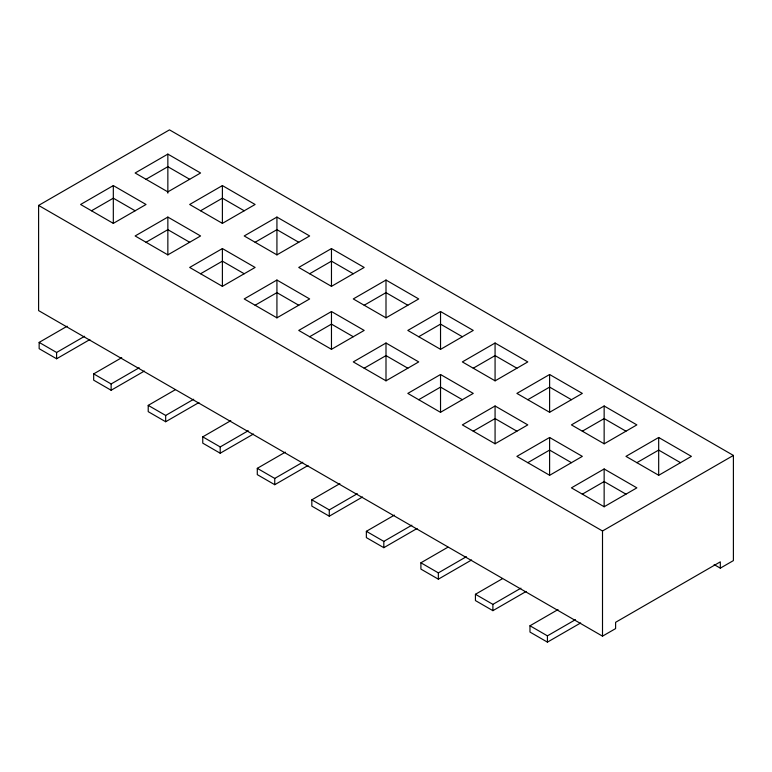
<?xml version="1.0" encoding="UTF-8"?>
<svg xmlns="http://www.w3.org/2000/svg" width="772" height="772" viewBox="0 0 772 772"><rect width="100%" height="100%" fill="white"/><g stroke="black" fill="none" stroke-linecap="round" stroke-linejoin="round"><path stroke-width="1.16" d="M440.532 374.507L440.532 412.344L407.819 393.402L440.532 374.507L473.255 393.402L440.532 412.287M440.532 311.531L440.532 349.378L473.255 330.426L440.532 311.531L407.819 330.426L440.532 349.32M495.074 343.019L495.074 380.866L527.797 361.914L495.074 343.019L462.351 361.914L495.074 380.808M549.606 437.483L549.606 475.32L582.329 456.368L549.606 437.483L516.893 456.368L549.606 475.262M604.148 468.971L571.425 487.856L604.148 506.75L636.871 487.856L604.148 468.971L604.148 506.808M604.148 405.995L604.148 443.832L636.871 424.889L604.148 405.995L571.425 424.889L604.148 443.775M658.68 437.483L658.68 475.32L691.403 456.368L658.68 437.483L625.967 456.368L658.68 475.262M720.315 568.153L720.315 561.852L615.602 622.309L615.602 628.601L602.507 636.157L38.6 310.595L38.6 205.42L169.493 129.86L733.4 455.432L733.4 560.597L720.315 568.153L714.129 564.583M113.32 185.589L80.597 204.483L113.32 223.369L146.033 204.483L113.32 185.589L113.32 223.426M167.852 154.101L135.129 172.996L167.852 191.881L200.575 172.996L167.852 154.101L167.852 193.145M91.501 210.775L113.32 198.182L135.129 210.775M146.033 179.287L167.852 166.694L189.671 179.287M167.852 217.077L135.129 235.962L167.852 254.857L200.575 235.962L167.852 217.077L167.852 254.914M222.394 185.589L189.671 204.483L222.394 223.369L255.107 204.483L222.394 185.589L222.394 223.426M146.033 242.263L167.852 229.67L189.671 242.263M200.575 210.775L222.394 198.182L244.203 210.775M89.841 339.574L56.597 358.768L39.15 348.693L39.15 342.392L67.193 326.199M222.394 248.565L189.671 267.45L222.394 286.344L255.107 267.45L222.394 248.565L222.394 286.402M276.926 217.077L244.203 235.962L276.926 254.857L309.649 235.962L276.926 217.077L276.926 254.914M39.15 342.392L56.597 352.466L84.64 336.274M200.575 273.751L222.394 261.158L244.203 273.751M255.107 242.263L276.926 229.67L298.745 242.263M144.374 371.062L111.129 390.256L93.682 380.171L93.682 373.88L121.725 357.687M276.926 280.043L244.203 298.938L276.926 317.832L309.649 298.938L276.926 280.043L276.926 317.89M331.468 248.565L298.745 267.45L331.468 286.344L364.181 267.45L331.468 248.565L331.468 286.402M93.682 373.88L111.129 383.954L139.182 367.762M255.107 305.239L276.926 292.646L298.745 305.239M309.649 273.751L331.468 261.158L353.277 273.751M198.915 402.55L165.671 421.734L148.214 411.659L148.214 405.368L175.225 389.773M331.468 311.531L298.745 330.426L331.468 349.32L364.181 330.426L331.468 311.531L331.468 349.378M386 280.043L353.277 298.938L386 317.832L418.723 298.938L386 280.043L386 317.89M148.214 405.368L165.671 415.442L193.714 399.249M309.649 336.727L331.468 324.124L353.277 336.727M364.181 305.239L386 292.646L407.819 305.239M253.448 434.028L220.203 453.222L202.756 443.147L202.756 436.855L230.799 420.663M386 343.019L353.277 361.914L386 380.808L418.723 361.914L386 343.019L386 380.866M202.756 436.855L220.203 446.93L248.256 430.737M364.181 368.205L386 355.612L407.819 368.205M418.723 336.727L440.532 324.124L462.351 336.727M307.989 465.516L274.745 484.71L257.288 474.635L257.288 468.334L285.341 452.141M257.288 468.334L274.745 478.418L302.788 462.225M418.723 399.693L440.532 387.1L462.351 399.693M473.255 368.205L495.074 355.612L516.893 368.205M362.522 497.004L329.277 516.198L311.83 506.123L311.83 499.822L339.873 483.629M495.074 405.995L462.351 424.889L495.074 443.775L527.797 424.889L495.074 405.995L495.074 443.832M549.606 374.507L516.893 393.402L549.606 412.287L582.329 393.402L549.606 374.507L549.606 412.344M311.83 499.822L329.277 509.896L357.33 493.704M473.255 431.181L495.074 418.588L516.893 431.181M527.797 399.693L549.606 387.1L571.425 399.693M417.063 528.492L383.819 547.686L366.362 537.611L366.362 531.31L394.415 515.117M366.362 531.31L383.819 541.384L411.862 525.192M527.797 462.669L549.606 450.076L571.425 462.669M582.329 431.181L604.148 418.588L625.967 431.181M471.595 559.98L438.351 579.174L420.904 569.099L420.904 562.798L447.914 547.203M420.904 562.798L438.351 572.872L466.404 556.68M582.329 494.157L604.148 481.564L625.967 494.157M636.871 462.669L658.68 450.076L680.499 462.669M526.137 591.468L492.893 610.662L475.436 600.577L475.436 594.286L502.447 578.691M38.6 205.42L602.507 530.991L733.4 455.432M475.436 594.286L492.893 604.36L520.936 588.168M580.669 622.956L547.425 642.14L529.978 632.065L529.978 625.774L558.021 609.581M529.978 625.774L547.425 635.848L575.478 619.655M602.507 530.991L602.507 636.157M547.425 635.848L547.425 642.14M492.893 604.36L492.893 610.662M438.351 572.872L438.351 579.174M383.819 541.384L383.819 547.686M329.277 509.896L329.277 516.198M274.745 478.418L274.745 484.71M220.203 446.93L220.203 453.222M165.671 415.442L165.671 421.734M111.129 383.954L111.129 390.256M56.597 352.466L56.597 358.768"/></g></svg>
